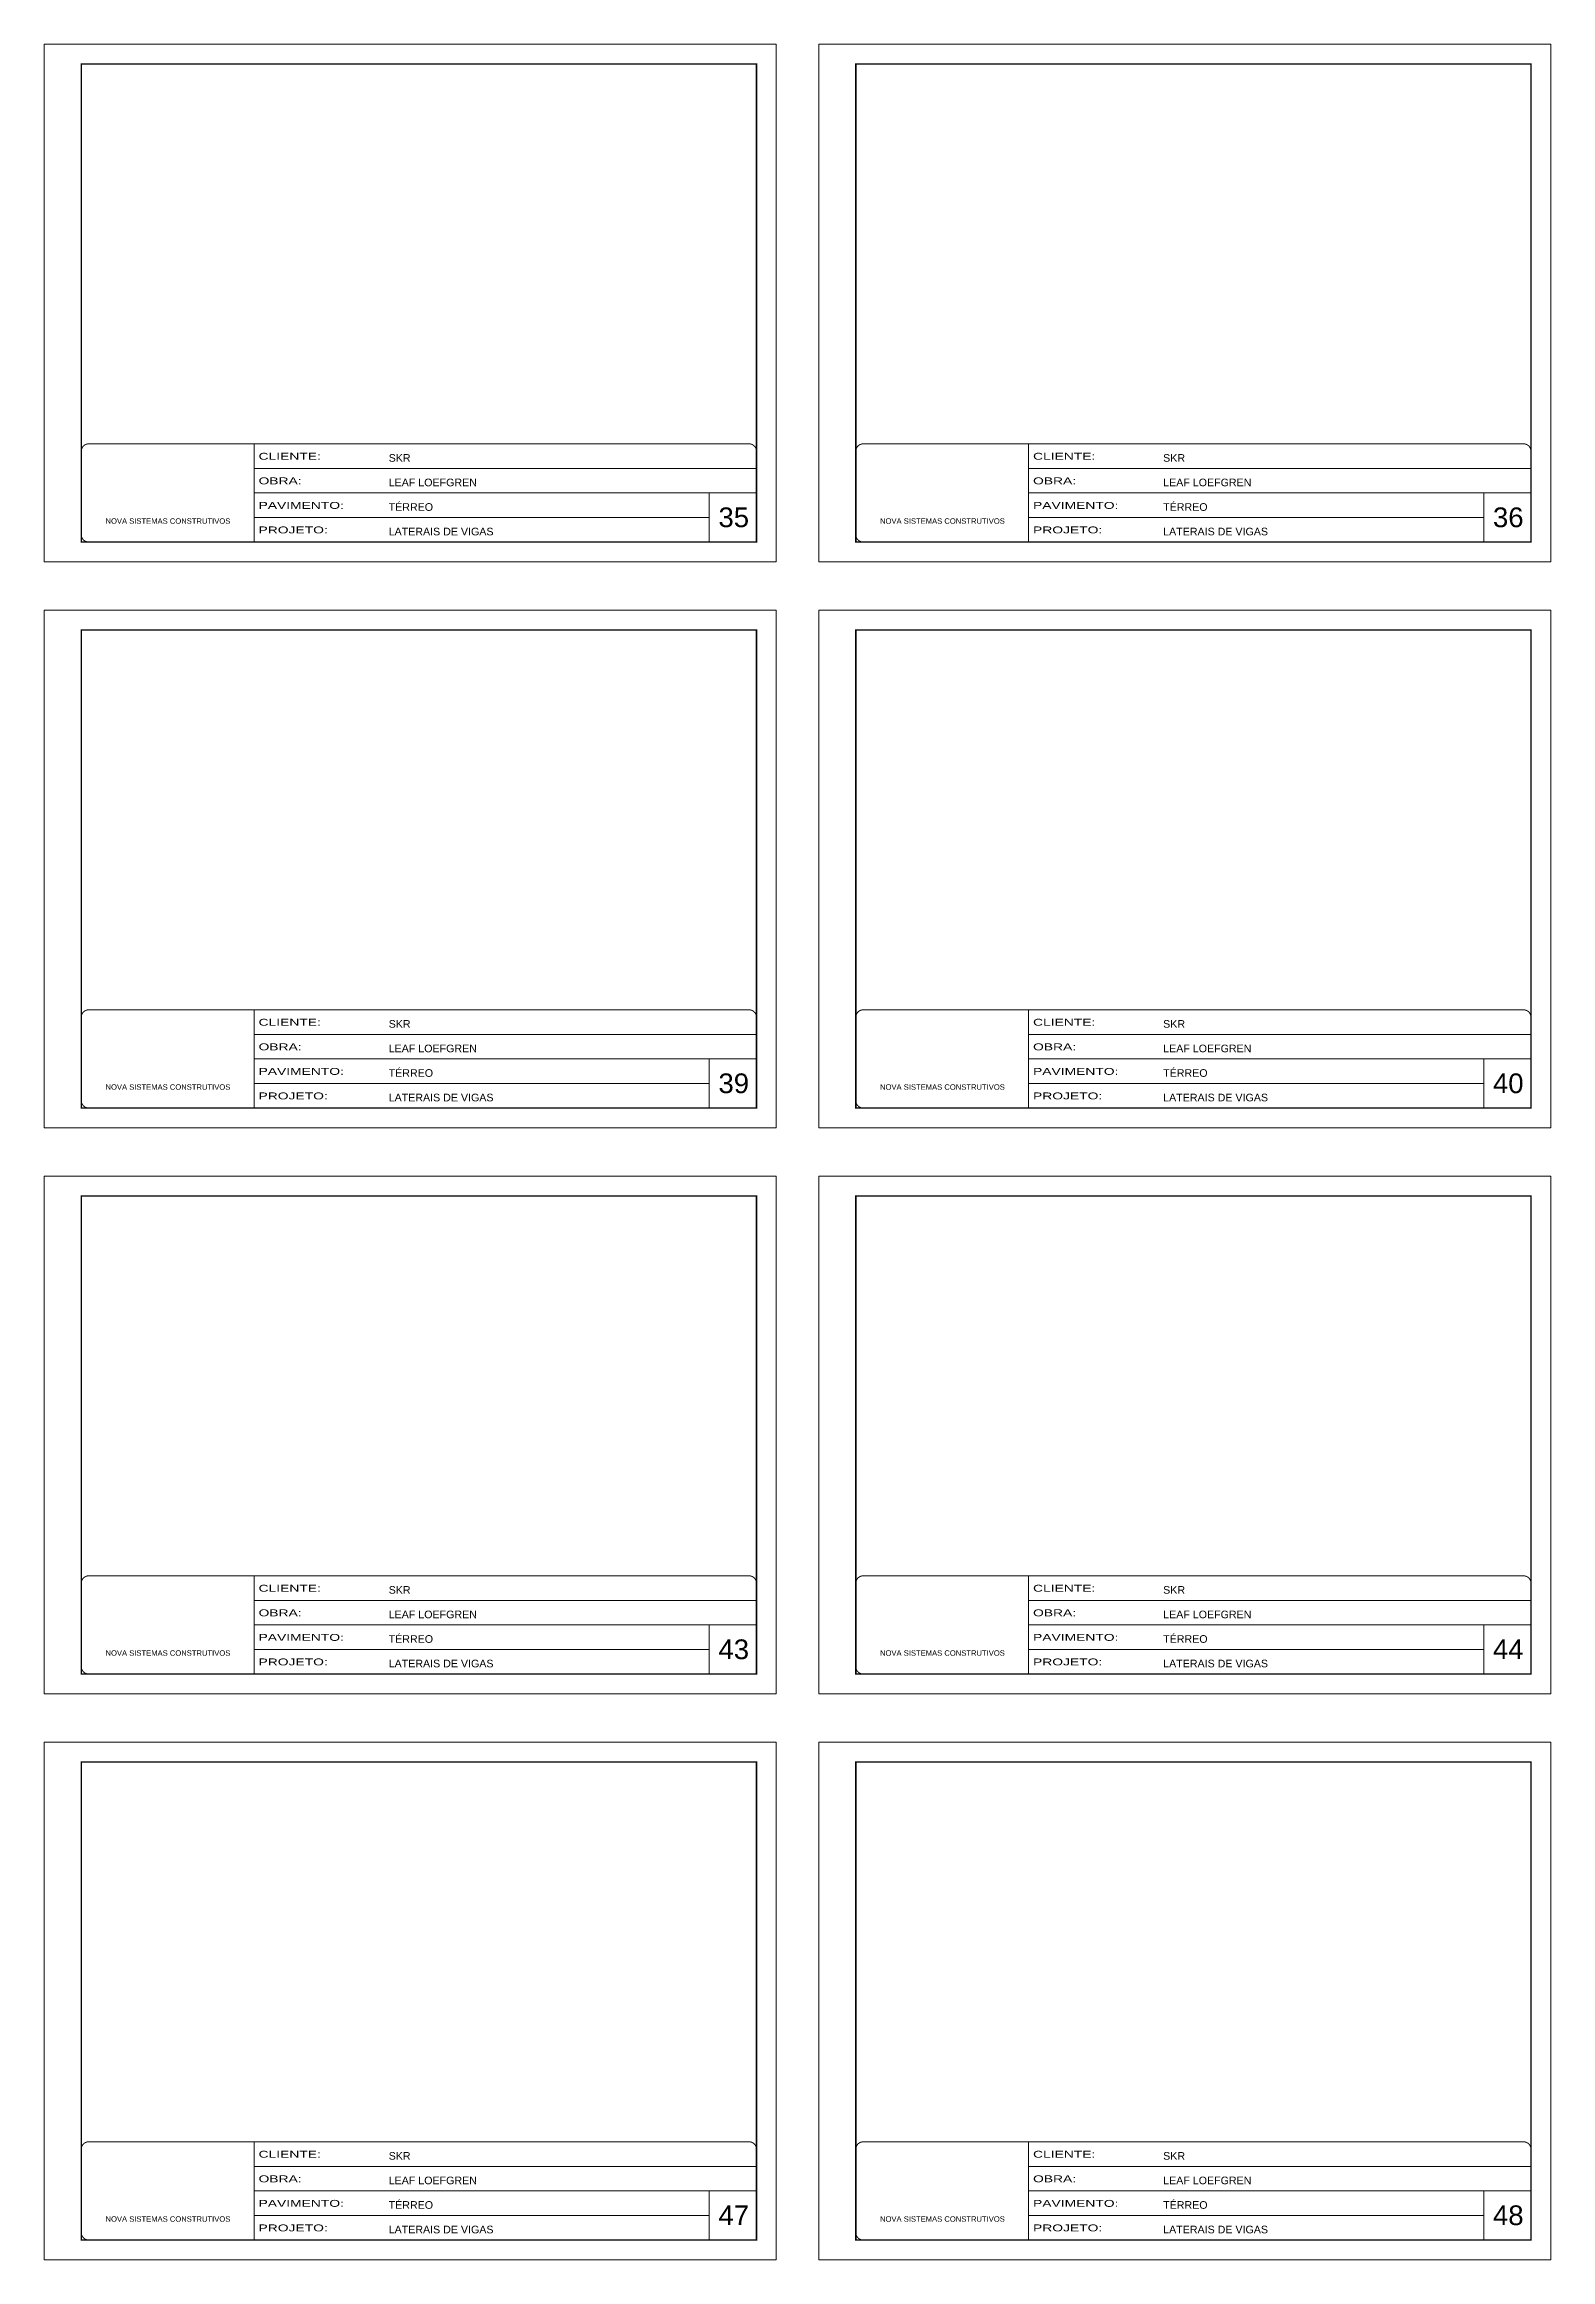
# Model space of a CAD drawing. Extents: x 3309 to 9563, y -2522 to 14608.
# Drawn here: x 6506 to 9563, y 924 to 5419 of the extents above; entities that cross this region are included whole.
import ezdxf

# ---------------------------------------------------------------- set-up
doc = ezdxf.new("R2010")
doc.units = 0
doc.linetypes.add('CONTINUO', pattern=[0])
doc.linetypes.add('DASHED', pattern=[0.75, 0.5, -0.25])
for name, color, linetype, lineweight in [('CARIMBO', 255, 'Continuous', 9), ('Folhas', 255, 'Continuous', 9), ('SARRAFO DE PRESSAO', 251, 'DASHED', 9)]:
    doc.layers.add(name, color=color, linetype=linetype, lineweight=lineweight)
doc.styles.add('ARIAL', font='arial.ttf')
doc.styles.add('Tecnologia', font='')
doc.styles.get('Tecnologia').set_extended_font_data('Forgotten Futurist')

# ---------------------------------------------------------------- blocks, each defined once
blk = doc.blocks.new('9999999999')
at = {"color": 30, "linetype": 'CONTINUO'}
for p, q in [((98564.6, 34230.2), (98564.6, 34429.4)), ((98564.6, 34379.6), (99584, 34379.6)), ((98564.6, 34329.8), (99488, 34329.8)), ((99584, 34329.8), (99488, 34329.8)), ((99488, 34329.8), (99488, 34230.2)), ((98564.6, 34280), (99488, 34280))]:
    blk.add_line(p, q, dxfattribs=at)
at = {"color": 30, "linetype": 'CONTINUO', "const_width": 2}
blk.add_lwpolyline([(99584, 34230.2), (99584, 34414.4, 0.414214), (99569, 34429.4), (98229, 34429.4, 0.414214), (98214, 34414.4), (98214, 34245.2, 0.414214), (98229, 34230.2), (99584, 34230.2)], format="xyb", dxfattribs=at)
at = {"layer": 'Folhas'}
blk.add_lwpolyline([(98139, 34190.2), (99624, 34190.2), (99624, 35240.2), (98139, 35240.2)], close=True, dxfattribs=at)
at = {"layer": 'Folhas', "color": 30, "const_width": 3}
blk.add_lwpolyline([(98214, 34230.2), (99584, 34230.2), (99584, 35200.2), (98214, 35200.2)], close=True, dxfattribs=at)
at = {"color": 7, "linetype": 'Continuous', "ltscale": 5, "style": 'ARIAL'}
for s, height, p in [('SKR', 15.48, (98837.7, 34393.1)), ('LEAF LOEFGREN', 15.483, (98837.7, 34343.3)), ('TÉRREO', 15.48, (98837.7, 34293.5)), ('NOVA SISTEMAS CONSTRUTIVOS', 11.059, (98263.2, 34267.2)), ('LATERAIS DE VIGAS', 15.483, (98837.7, 34243.7))]:
    blk.add_text(s, height=height, dxfattribs=at).set_placement(p)
at = {"layer": 'Folhas', "color": 7, "style": 'Tecnologia', "width": 1.5}
for s, p in [('CLIENTE:', (98573.7, 34397.2)), ('OBRA:', (98573.7, 34347.3)), ('PAVIMENTO:', (98573.7, 34297.5)), ('PROJETO:', (98573.7, 34247.7))]:
    blk.add_text(s, height=14, dxfattribs=at).set_placement(p)

msp = doc.modelspace()

# ---------------------------------------------------------------- block references
at = {"layer": 'SARRAFO DE PRESSAO', "color": 6, "linetype": 'ByBlock'}
for p in [(-91632.61, -29820.95), (-90061.11, -29820.95), (-91632.61, -30969.52), (-90061.11, -30969.52), (-91632.61, -32118.1), (-90061.11, -32118.1), (-91632.61, -33266.67), (-90061.11, -33266.67)]:
    msp.add_blockref('9999999999', p, dxfattribs=at)

# ---------------------------------------------------------------- texts
at = {"layer": 'CARIMBO', "style": 'ARIAL'}
for s, p in [('35', (7874.23, 4439.4)), ('36', (9445.73, 4439.4)), ('39', (7874.23, 3290.83)), ('40', (9445.73, 3290.83)), ('43', (7874.23, 2142.25)), ('44', (9445.73, 2142.25)), ('48', (9445.73, 993.68)), ('47', (7874.23, 993.68))]:
    msp.add_text(s, height=40, dxfattribs=at).set_placement(p)

doc.saveas('drawing.dxf')
